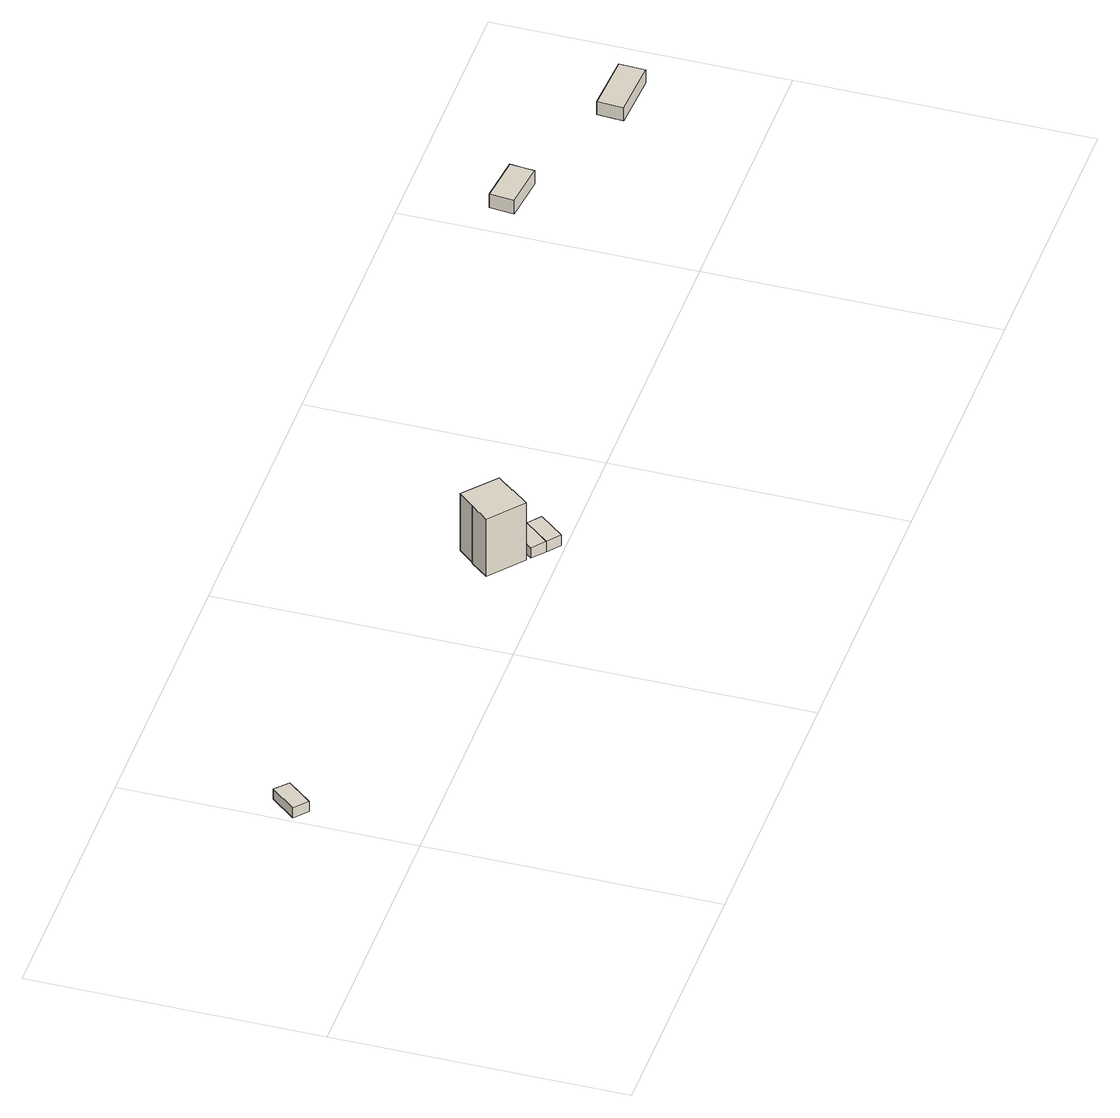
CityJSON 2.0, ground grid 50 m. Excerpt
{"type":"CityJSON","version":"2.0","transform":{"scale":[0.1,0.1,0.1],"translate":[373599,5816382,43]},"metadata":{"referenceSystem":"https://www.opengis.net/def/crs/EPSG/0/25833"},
"CityObjects":{
"building1":{"type":"Building","attributes":{"Gemeindeschluessel":"11000005","BezugspunktDach":"2200","function":"31001_2463","measuredHeight":2.06,"storeysAboveGround":1},"address":[{"country":"Germany","locality":"Berlin","thoroughfareNumber":"13 (1)","thoroughfareName":"Außenweg"}],"geometry":[{"type":"Solid","lod":"1","boundaries":[[[[0,1,2,3]],[[4,5,6,7]],[[4,7,3,2]],[[5,4,2,1]],[[6,5,1,0]],[[7,6,0,3]]]]}]},
"building2":{"type":"Building","attributes":{"Gemeindeschluessel":"11000005","BezugspunktDach":"2200","function":"31001_3200","measuredHeight":11.45,"storeysAboveGround":1},"address":[{"country":"Germany","locality":"Berlin","thoroughfareNumber":"13 (4)","thoroughfareName":"Außenweg"}],"geometry":[{"type":"Solid","lod":"1","boundaries":[[[[8,9,10,11,12,13,14,15]],[[16,17,18,19,20,21,22,23]],[[16,23,15,14]],[[17,16,14,13]],[[18,17,13,12]],[[19,18,12,11]],[[20,19,11,10]],[[21,20,10,9]],[[22,21,9,8]],[[23,22,8,15]]]]}]},
"building3":{"type":"Building","attributes":{"Gemeindeschluessel":"11000005","BezugspunktDach":"2200","function":"31001_2463","measuredHeight":2.12,"storeysAboveGround":1},"address":[{"country":"Germany","locality":"Berlin","thoroughfareNumber":"13 (3)","thoroughfareName":"Außenweg"}],"geometry":[{"type":"Solid","lod":"1","boundaries":[[[[24,25,26,27]],[[28,29,30,31]],[[28,31,27,26]],[[29,28,26,25]],[[30,29,25,24]],[[31,30,24,27]]]]}]},
"building4":{"type":"Building","attributes":{"Gemeindeschluessel":"11000005","BezugspunktDach":"2200","function":"31001_2463","measuredHeight":2.16,"storeysAboveGround":1},"address":[{"country":"Germany","locality":"Berlin","thoroughfareNumber":"13 (2)","thoroughfareName":"Außenweg"}],"geometry":[{"type":"Solid","lod":"1","boundaries":[[[[32,33,25,24]],[[29,34,35,30]],[[29,30,24,25]],[[34,29,25,33]],[[35,34,33,32]],[[30,35,32,24]]]]}]},
"building5":{"type":"Building","attributes":{"Gemeindeschluessel":"11000005","BezugspunktDach":"2200","function":"31001_2463","measuredHeight":3.45,"storeysAboveGround":1},"address":[{"country":"Germany","locality":"Berlin","thoroughfareNumber":"49 (2)","thoroughfareName":"Hafeldweg"}],"geometry":[{"type":"Solid","lod":"1","boundaries":[[[[36,37,38,39,40]],[[41,42,43,44,45]],[[41,45,40,39]],[[42,41,39,38]],[[43,42,38,37]],[[44,43,37,36]],[[45,44,36,40]]]]}]},
"building6":{"type":"Building","attributes":{"Gemeindeschluessel":"11000005","BezugspunktDach":"2200","function":"31001_1000","measuredHeight":2.62,"storeysAboveGround":1},"address":[{"country":"Germany","locality":"Berlin","thoroughfareNumber":"49 (1)","thoroughfareName":"Hafeldweg"}],"geometry":[{"type":"Solid","lod":"1","boundaries":[[[[46,47,48,49]],[[50,51,52,53]],[[50,53,49,48]],[[51,50,48,47]],[[52,51,47,46]],[[53,52,46,49]]]]}]}
},
"vertices":[
[32,192,22],[68,235,22],[46,255,22],[9,212,22],[46,255,2],[68,235,2],[32,192,2],[9,212,2],
[720,46,128],[745,76,128],[744,77,128],[767,105,128],[712,152,128],[688,124,128],[687,125,128],[662,94,128],[687,125,13],[688,124,13],[712,152,13],[767,105,13],[744,77,13],[745,76,13],[720,46,13],[662,94,13],
[748,22,34],[784,65,34],[762,84,34],[726,41,34],[762,84,13],[784,65,13],[748,22,13],[726,41,13],
[771,4,34],[806,47,34],[806,47,13],[771,4,13],
[1609,304,51],[1611,325,51],[1613,346,51],[1532,355,51],[1528,313,51],[1532,355,24],[1613,346,24],[1611,325,24],[1609,304,24],[1528,313,24],
[1897,210,54],[1899,255,54],[1799,260,54],[1796,215,54],[1799,260,28],[1899,255,28],[1897,210,28],[1796,215,28]
]}
